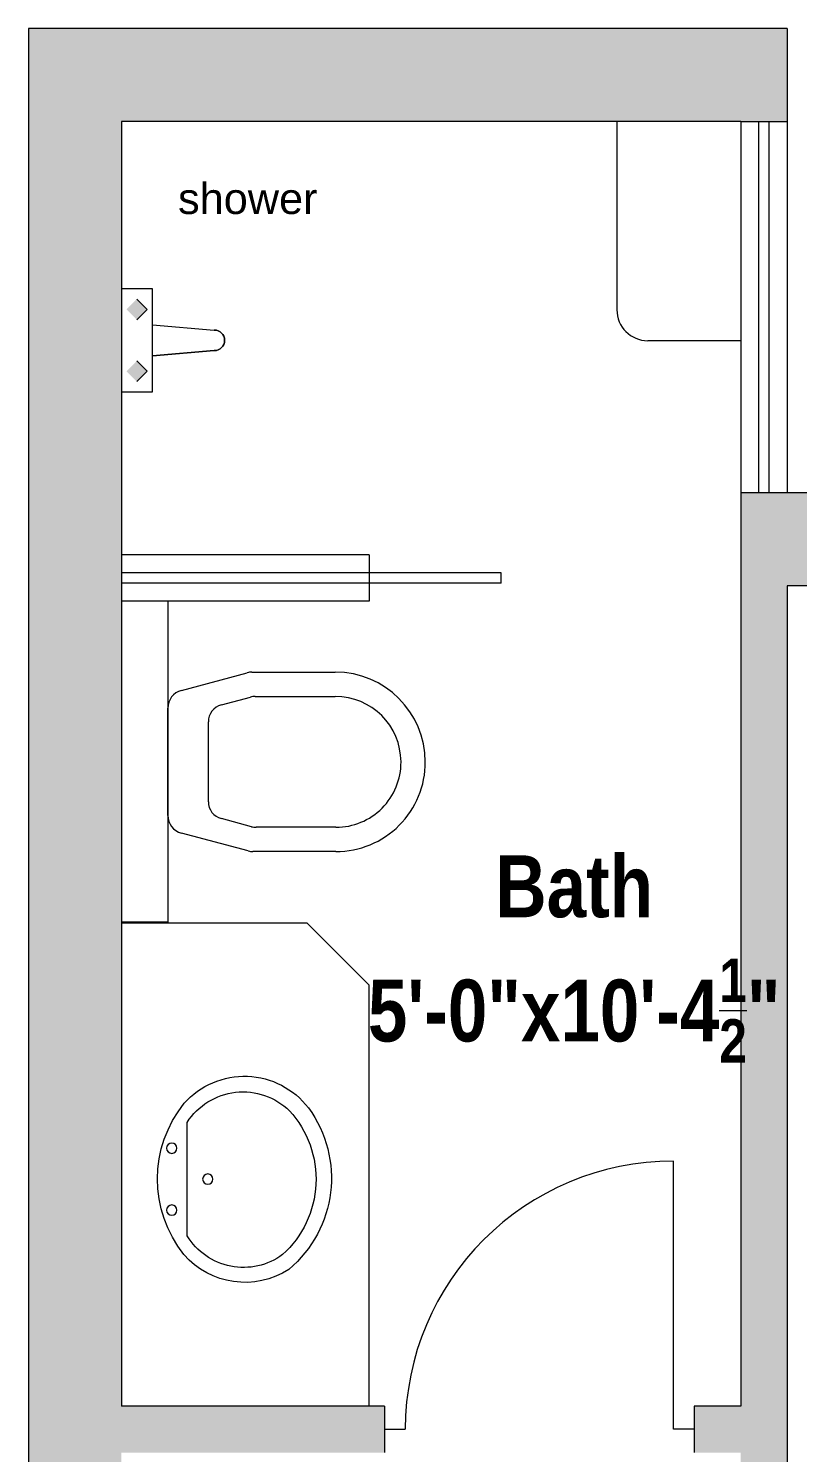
# Model space of a CAD drawing. Header units: inches. Extents: x 22513 to 23848, y -2930 to -2337.
# Drawn here: x 22981.9 to 23056.4, y -2474.6 to -2336.6 of the extents above; entities that cross this region are included whole.
import ezdxf

# ---------------------------------------------------------------- set-up
doc = ezdxf.new("R2010")
doc.units = ezdxf.units.IN
doc.header["$LTSCALE"] = 10
doc.header["$MEASUREMENT"] = 0
doc.layers.add('FURNITURE', color=144, linetype='Continuous', lineweight=9)
doc.layers.add('line', color=7, linetype='Continuous', lineweight=13)
doc.styles.add('DETAIL', font='arial.ttf', dxfattribs={"height": 6})
doc.styles.add('TECH', font='techb___.ttf', dxfattribs={"height": 2.5})

# ---------------------------------------------------------------- blocks, each defined once
blk = doc.blocks.new('FURN-G9')
at = {"layer": 'FURNITURE', "color": 1, "linetype": 'Continuous'}
for p, q in [((890.630915, 662.807728), (901.025324, 662.807728)), ((887.182337, 655.021351), (888.916124, 661.491932)), ((902.740107, 661.491932), (904.447954, 655.118184)), ((891.956415, 658.885518), (899.699816, 658.885518)), ((889.533014, 654.701588), (890.317018, 657.627553)), ((901.33922, 657.627553), (902.097284, 654.79842)), ((887.121851, 646.529988), (887.121851, 654.561879)), ((889.475176, 646.529988), (889.475176, 654.262318)), ((902.155115, 654.35915), (902.155115, 646.589253)), ((904.50844, 654.65868), (904.50844, 646.589253))]:
    blk.add_line(p, q, dxfattribs=at)
for centre, radius, start, end in [((890.630915, 661.03246), 1.77528, 90.000003, 164.999994), ((901.025324, 661.03246), 1.77528, 15.000006, 90.000003), ((891.956415, 657.188282), 1.697231, 90.000003, 164.999994), ((899.699816, 657.188282), 1.697231, 15, 90.000003), ((888.897127, 654.561879), 1.77528, 164.999994, 180.000005), ((891.172411, 654.262318), 1.697231, 164.999994, 180.000005), ((900.45788, 654.35915), 1.697231, 0, 14.999999), ((902.733164, 654.65868), 1.77528, 0, 15.000009), ((895.785608, 646.529988), 8.663759, 180.000005, 270.195344), ((895.785608, 646.529988), 6.31043, 180.000005, 270.195344), ((895.785402, 646.589253), 6.369707, 270.195344, 0), ((895.785402, 646.589253), 8.723038, 270.195344, 0)]:
    blk.add_arc(centre, radius, start, end, dxfattribs=at)
blk = doc.blocks.new('A$C798139F2')
at = {"layer": 'line', "color": 251}
for p, q in [((4.5, 31.21), (0, 31.21)), ((4.5, 31.21), (4.5, 0)), ((4.5, 0.09), (0, 0.09))]:
    blk.add_line(p, q, dxfattribs=at)
at = {"layer": 'line', "color": 251, "rotation": 90}
blk.add_blockref('FURN-G9', (667.31, -880.18), dxfattribs=at)
blk = doc.blocks.new('FURN-G98')
at = {"layer": 'FURNITURE', "color": 1, "linetype": 'Continuous'}
blk.add_line((867.673189, 659.27866), (867.673189, 648.278812), dxfattribs=at)
for centre in [(866.173189, 656.77866), (869.673128, 653.778721), (866.173189, 650.778721)]:
    blk.add_circle(centre, 0.5, dxfattribs=at)
for centre, radius, start, end in [((873.265024, 655.968662), 7.8163, 57.012296, 139.055862), ((870.111383, 653.686008), 11.533569, 323.756458, 50.028127), ((876.518831, 653.776676), 11.720215, 141.386282, 218.875925), ((873.124514, 655.949619), 6.387447, 53.629163, 148.588197), ((870.312021, 653.786716), 9.845939, 317.647236, 47.905256), ((873.089006, 651.754307), 6.435084, 212.689741, 314.36115), ((873.219522, 651.608158), 7.800024, 221.687136, 322.568114)]:
    blk.add_arc(centre, radius, start, end, dxfattribs=at)

msp = doc.modelspace()

# ---------------------------------------------------------------- hatches: boundary and pattern name
at = {"layer": 'line'}
h = msp.add_hatch(color=38, dxfattribs=at)
h.paths.add_polyline_path([(22990.886, -2567.579), (23145.386, -2567.579), (23145.386, -2558.579), (23055.386, -2558.579), (23055.386, -2554.079), (23050.886, -2554.079), (23050.886, -2558.579), (22990.886, -2558.579), (22990.886, -2474.579), (23016.386, -2474.579), (23016.386, -2470.079), (22990.886, -2470.079), (22990.886, -2345.579), (23050.886, -2345.579), (23055.386, -2345.579), (23055.386, -2336.579), (22981.886, -2336.579), (22981.886, -2819.517), (23052.386, -2819.517), (23052.386, -2815.017), (22990.886, -2815.017), (22990.886, -2683.079), (23100.286, -2683.079), (23100.286, -2674.079), (22990.886, -2674.079)])
h.paths.add_polyline_path([(23155.886, -2678.579), (23184.386, -2678.579), (23184.386, -2674.079), (23155.886, -2674.079), (23142.286, -2674.079), (23142.286, -2683.079), (23146.886, -2683.079), (23146.886, -2755.017), (23146.886, -2774.517), (23155.886, -2774.517), (23155.886, -2750.517), (23215.886, -2750.517), (23215.886, -2774.517), (23220.386, -2774.517), (23220.386, -2750.517), (23337.386, -2750.517), (23337.386, -2810.517), (23305.886, -2810.517), (23305.886, -2819.517), (23326.886, -2819.517), (23326.886, -2824.017), (23350.886, -2824.017), (23350.886, -2800.017), (23346.386, -2800.017), (23346.386, -2746.017), (23337.386, -2746.017), (23155.886, -2746.017)])
h.paths.add_polyline_path([(23191.886, -2810.517), (23155.886, -2810.517), (23155.886, -2804.517), (23146.886, -2804.517), (23146.886, -2815.017), (23131.886, -2815.017), (23131.886, -2819.517), (23146.886, -2819.517), (23146.886, -2824.017), (23170.886, -2824.017), (23170.886, -2819.517), (23191.886, -2819.517)])
h.paths.add_polyline_path([(23281.886, -2810.517), (23215.886, -2810.517), (23215.886, -2815.017), (23215.886, -2819.517), (23281.886, -2819.517)], flags=16)
h.paths.add_polyline_path([(23350.886, -2674.079), (23337.386, -2674.079), (23308.886, -2674.079), (23308.886, -2678.579), (23337.386, -2678.579), (23337.386, -2698.017), (23346.386, -2698.017), (23346.386, -2698.079), (23350.886, -2698.079)], flags=17)
h.paths.add_polyline_path([(23346.386, -2657.579), (23337.386, -2657.579), (23337.386, -2674.079), (23346.386, -2674.079)])
h.paths.add_polyline_path([(23346.386, -2554.079), (23337.386, -2554.079), (23337.386, -2558.579), (23242.886, -2558.579), (23242.886, -2567.579), (23337.386, -2567.579), (23337.386, -2572.829), (23346.386, -2572.829)])
h.paths.add_polyline_path([(23200.886, -2558.579), (23196.386, -2558.579), (23196.386, -2410.079), (23302.886, -2410.079), (23302.886, -2405.579), (23196.386, -2405.579), (23196.386, -2381.579), (23187.386, -2381.579), (23187.386, -2390.579), (23191.886, -2390.579), (23191.886, -2558.579), (23187.386, -2558.579), (23187.386, -2567.579), (23200.886, -2567.579)])
h.paths.add_polyline_path([(23095.886, -2381.579), (23055.386, -2381.579), (23050.886, -2381.579), (23050.886, -2386.079), (23050.886, -2470.079), (23046.386, -2470.079), (23046.386, -2474.579), (23050.886, -2474.579), (23050.886, -2518.079), (23055.386, -2518.079), (23055.386, -2390.579), (23095.886, -2390.579)], flags=17)
h.paths.add_polyline_path([(23376.386, -2341.079), (23346.386, -2341.079), (23346.386, -2336.579), (23191.886, -2336.579), (23191.886, -2345.579), (23196.386, -2345.579), (23371.886, -2345.579), (23371.886, -2405.579), (23367.386, -2405.579), (23332.886, -2405.579), (23332.886, -2410.079), (23337.386, -2410.079), (23337.386, -2494.079), (23346.386, -2494.079), (23346.386, -2410.079), (23376.386, -2410.079), (23376.386, -2390.579)])
h.paths.add_polyline_path([(23009.605, -2415.206), (23059.906, -2415.206), (23059.906, -2438.153), (23009.605, -2438.153)], flags=25)

# ---------------------------------------------------------------- linework, layer by layer
at = {"layer": 'FURNITURE', "color": 7, "linetype": 'Continuous'}
for p, q in [((22992.386, -2362.8), (22993.386, -2363.8)), ((22993.386, -2363.8), (22992.386, -2364.8)), ((22993.886, -2365.3), (22999.886, -2365.8)), ((22993.886, -2368.3), (22999.886, -2367.8)), ((22992.386, -2368.8), (22993.386, -2369.8)), ((22993.386, -2369.8), (22992.386, -2370.8))]:
    msp.add_line(p, q, dxfattribs=at)
msp.add_lwpolyline([(22990.886, -2361.8), (22990.886, -2371.8), (22993.886, -2371.8), (22993.886, -2361.8)], close=True, dxfattribs=at)
at = {"layer": 'FURNITURE', "color": 51, "linetype": 'Continuous'}
msp.add_lwpolyline([(22999.886, -2367.8), (22993.886, -2368.3), (22993.886, -2365.3), (22999.886, -2365.8, -1)], format="xyb", close=True, dxfattribs=at)
at = {"layer": 'FURNITURE', "color": 7, "linetype": 'Continuous'}
msp.add_arc((22999.886, -2366.8), 1, 270, 90, dxfattribs=at)
at = {"layer": 'FURNITURE', "color": 162, "linetype": 'Continuous'}
msp.add_solid([(22992.386, -2364.8), (22991.386, -2363.8), (22993.386, -2363.8), (22992.386, -2362.8)], dxfattribs=at)
at = {"layer": 'FURNITURE', "color": 1, "linetype": 'Continuous'}
msp.add_solid([(22993.386, -2369.8), (22992.386, -2370.8), (22992.386, -2368.8), (22991.386, -2369.8)], dxfattribs=at)
at = {"layer": 'line'}
for p, q in [((22981.886, -2336.579), (22981.886, -2819.517)), ((23055.386, -2336.579), (22981.886, -2336.579)), ((23055.386, -2336.579), (23055.386, -2381.579)), ((22990.886, -2345.579), (22990.886, -2470.079)), ((23050.886, -2345.579), (22990.886, -2345.579)), ((23050.886, -2345.579), (23050.886, -2386.079)), ((23050.886, -2345.579), (23055.386, -2345.579)), ((23052.636, -2381.579), (23052.636, -2345.579)), ((23053.636, -2381.579), (23053.636, -2345.579)), ((23055.386, -2381.579), (23050.886, -2381.579)), ((23196.386, -2381.579), (23055.386, -2381.579)), ((23050.886, -2386.079), (23050.886, -2470.079)), ((23050.886, -2386.079), (23050.886, -2386.079)), ((23191.886, -2390.579), (23055.386, -2390.579)), ((23055.386, -2390.579), (23055.386, -2518.079)), ((23044.386, -2472.329), (23044.386, -2446.329)), ((23016.386, -2470.079), (22990.886, -2470.079)), ((23016.386, -2470.079), (23016.386, -2474.579)), ((23016.386, -2470.079), (23016.386, -2474.579)), ((23046.386, -2470.079), (23046.386, -2474.579)), ((23050.886, -2470.079), (23046.386, -2470.079)), ((23046.386, -2470.079), (23046.386, -2474.579)), ((23016.386, -2472.329), (23018.386, -2472.329)), ((23046.386, -2472.329), (23044.386, -2472.329))]:
    msp.add_line(p, q, dxfattribs=at)
at = {"layer": 'line', "color": 8}
for p, q in [((23038.886, -2345.579), (23038.886, -2363.833)), ((23050.886, -2366.833), (23041.886, -2366.833)), ((23014.886, -2387.579), (22990.886, -2387.579)), ((23014.886, -2387.579), (23014.886, -2392.079)), ((23014.886, -2392.079), (22990.886, -2392.079))]:
    msp.add_line(p, q, dxfattribs=at)
at = {"layer": 'line', "color": 4}
for p, q in [((23027.663, -2389.329), (22990.886, -2389.329)), ((23027.663, -2390.329), (23027.663, -2389.329)), ((23027.663, -2390.329), (22990.886, -2390.329))]:
    msp.add_line(p, q, dxfattribs=at)
at = {"layer": 'line', "color": 251}
for p, q in [((23008.886, -2423.286), (22990.886, -2423.286)), ((23008.886, -2423.286), (23014.886, -2429.286)), ((23014.886, -2470.079), (23014.886, -2429.286))]:
    msp.add_line(p, q, dxfattribs=at)
at = {"layer": 'line', "color": 8}
msp.add_arc((23041.886, -2363.833), 3, 180, 270, dxfattribs=at)
at = {"layer": 'line'}
msp.add_arc((23044.386, -2472.329), 26, 90, 180, dxfattribs=at)

# ---------------------------------------------------------------- block references
at = {"layer": 'FURNITURE', "xscale": -1, "rotation": 180}
msp.add_blockref('FURN-G98', (22129.586, -1794.309), dxfattribs=at)
at = {"layer": 'line'}
msp.add_blockref('A$C798139F2', (22990.886, -2423.286), dxfattribs=at)

# ---------------------------------------------------------------- texts
at = {"layer": 'line', "insert": (22996.376, -2351.559), "char_height": 3, "width": 9.35909, "attachment_point": 1, "style": 'DETAIL'}
msp.add_mtext('shower', dxfattribs=at)
at = {"layer": 'line', "insert": (23034.756, -2416.706), "char_height": 6, "attachment_point": 2, "style": 'TECH'}
msp.add_mtext('\\A1;Bath\\P5\'-0"x10\'-4{\\H0.7x;\\S1/2;}"', dxfattribs=at)

doc.saveas('drawing.dxf')
